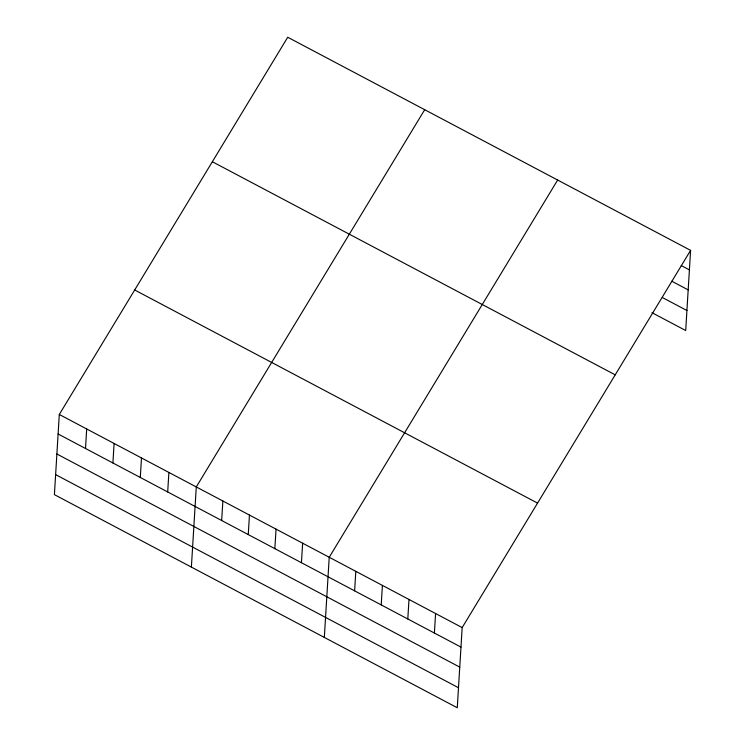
<?xml version="1.0" encoding="UTF-8"?>
<svg xmlns="http://www.w3.org/2000/svg" width="745" height="745" viewBox="0 0 745 745"><rect width="100%" height="100%" fill="white"/><g stroke="black" fill="none" stroke-linecap="round" stroke-linejoin="round"><path stroke-width="1.12" d="M59.302 414.481L54.404 494.633L457.272 707.75L462.17 627.597L690.596 250.367L287.728 37.25L59.302 414.481L462.17 627.597M85.507 448.49L86.699 428.971M112.905 462.98L114.097 443.461M140.293 477.471L141.485 457.952M167.69 491.961L168.882 472.451M191.381 567.094L196.28 486.941L424.706 109.711M221.675 520.522L222.867 501.003M248.262 534.584L249.454 515.065M274.849 548.646L276.05 529.136M301.446 562.717L302.638 543.198M324.326 637.422L329.225 557.269L557.651 180.039M354.62 590.85L355.812 571.331M381.207 604.912L382.409 585.393M407.804 618.974L408.996 599.464M434.391 633.045L435.583 613.526M690.596 250.367L685.698 330.519L651.95 312.667M681.228 265.555L689.404 269.876M671.822 281.238L688.184 289.889M662.38 297.525L686.918 310.507M212.353 161.74L615.221 374.847M134.687 289.991L537.555 503.108M58.11 433.99L460.978 647.107M56.89 454.003L459.758 667.12M55.624 474.621L458.492 687.737"/></g></svg>
